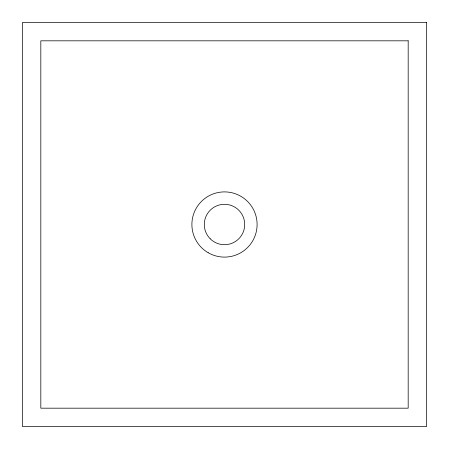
<?xml version="1.0" encoding="UTF-8"?>
<svg xmlns="http://www.w3.org/2000/svg" width="449" height="449" viewBox="0 0 449 449"><rect width="100%" height="100%" fill="white"/><g stroke="black" fill="none" stroke-linecap="round" stroke-linejoin="round"><path stroke-width="0.67" d="M426.55 22.45L22.45 22.45L22.45 426.55L426.55 426.55L426.55 22.45M408.18 40.82L40.82 40.82L40.82 408.18L408.18 408.18L408.18 40.82M210.211 238.789A20.205 20.205 0 0 0 244.015 229.731A20.205 20.205 0 0 0 219.269 204.985A20.205 20.205 0 0 0 210.211 238.789M208.196 252.736A32.603 32.603 0 0 0 257.103 224.5A32.603 32.603 0 0 0 208.196 196.264A32.603 32.603 0 0 0 208.196 252.736"/></g></svg>
